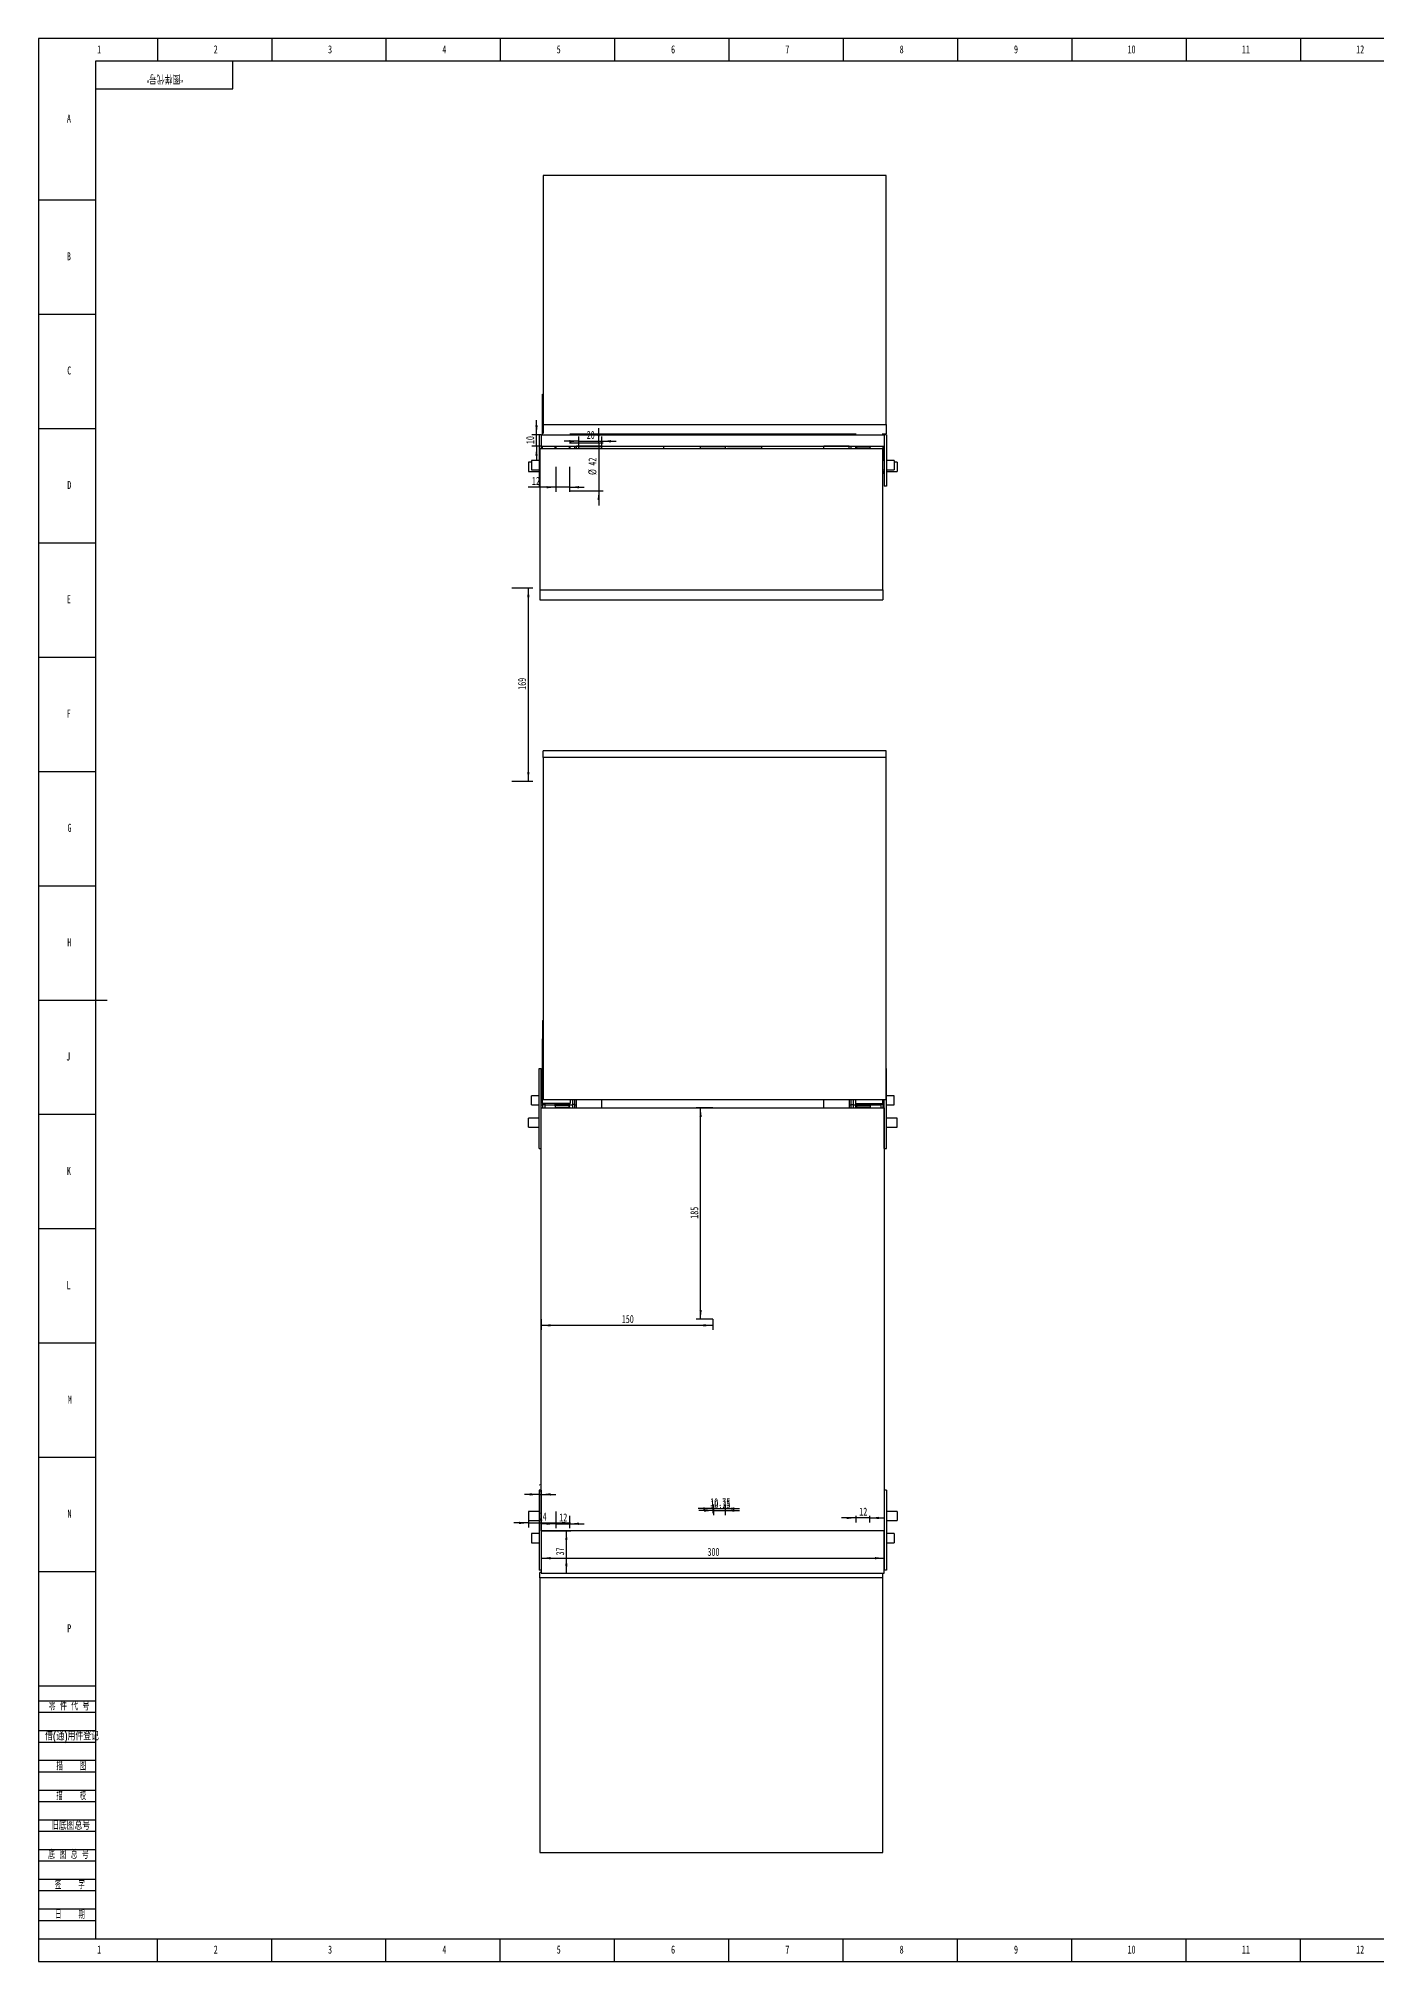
# Model space of a CAD drawing. Header units: millimetres. Extents: x 0 to 1189, y 0 to 841.
# Drawn here: x 0 to 585, y 0 to 841 of the extents above; entities that cross this region are included whole.
import ezdxf

# ---------------------------------------------------------------- set-up
doc = ezdxf.new("R2010")
doc.units = ezdxf.units.MM
for name, color, linetype in [('10', 7, 'Continuous'), ('5', 7, 'Continuous'), ('9', 7, 'Continuous'), ('SLD-0', 7, 'Continuous')]:
    doc.layers.add(name, color=color, linetype=linetype)
doc.styles.add('SLDTEXTSTYLE0', font='TXT', dxfattribs={"width": 0.7, "bigfont": 'bigfont'})
doc.styles.add('SLDTEXTSTYLE2', font='TXT', dxfattribs={"width": 0.614286, "bigfont": 'bigfont'})
doc.styles.add('SLDTEXTSTYLE4', font='TXT', dxfattribs={"width": 0.566667, "bigfont": 'bigfont'})
doc.styles.add('SLDTEXTSTYLE5', font='TXT', dxfattribs={"width": 0.7})
doc.dimstyles.new('SLDDIMSTYLE0', dxfattribs={"dimtxt": 3.5, "dimasz": 4.08, "dimexe": 0, "dimexo": 0.0625, "dimgap": 0.875, "dimtad": 2, "dimlfac": 2, "dimrnd": 1e-09, "dimzin": 12, "dimdsep": 46, "dimtxsty": 'SLDTEXTSTYLE5', "dimsah": 1, "dimcen": 0.09, "dimadec": 0, "dimazin": 3, "dimtfac": 1, "dimtmove": 0, "dimatfit": 0, "dimfxl": 0, "dimfrac": 2, "dimtolj": 1, "dimtzin": 12, "dimarcsym": 0})
doc.dimstyles.new('SLDDIMSTYLE1', dxfattribs={"dimtxt": 3.5, "dimasz": 4.08, "dimexe": 0, "dimexo": 0.0625, "dimgap": 0.875, "dimtad": 2, "dimlfac": 2, "dimrnd": 1e-09, "dimzin": 12, "dimdsep": 46, "dimtxsty": 'SLDTEXTSTYLE5', "dimsah": 1, "dimcen": 0.09, "dimadec": 0, "dimazin": 3, "dimtfac": 1, "dimtofl": 0, "dimtmove": 0, "dimatfit": 3, "dimfxl": 0, "dimfrac": 2, "dimtolj": 1, "dimtzin": 12, "dimarcsym": 0})

# ---------------------------------------------------------------- blocks, each defined once
blk = doc.blocks.new('_D')
at = {"layer": '10'}
for p, q in [((245.03, 664.17), (245.03, 670.52)), ((232.31, 664.17), (247.03, 664.17)), ((245.03, 664.17), (245.03, 643.17)), ((232.31, 643.17), (247.03, 643.17)), ((245.03, 643.17), (245.03, 636.82))]:
    blk.add_line(p, q, dxfattribs=at)
for points in [[(245.03, 664.17), (245.54, 668.25), (244.52, 668.25)], [(245.03, 643.17), (244.52, 639.09), (245.54, 639.09)]]:
    blk.add_solid(points, dxfattribs=at)
at = {"layer": '10', "char_height": 3.5, "attachment_point": 1, "rotation": 90, "style": 'SLDTEXTSTYLE5'}
for s, insert in [('42', (240.52, 654.19)), ('%%c', (240.52, 650.08))]:
    blk.add_mtext(s, dxfattribs=dict(at, insert=insert))
blk = doc.blocks.new('_D_1')
at = {"layer": '10'}
for p, q in [((226.31, 653.67), (226.31, 642.75)), ((232.31, 653.67), (232.31, 642.75)), ((226.31, 644.75), (214.25, 644.75)), ((232.31, 644.75), (226.31, 644.75)), ((232.31, 644.75), (238.66, 644.75))]:
    blk.add_line(p, q, dxfattribs=at)
for points in [[(226.31, 644.75), (222.23, 645.26), (222.23, 644.24)], [(232.31, 644.75), (236.39, 644.24), (236.39, 645.26)]]:
    blk.add_solid(points, dxfattribs=at)
at = {"layer": '10', "insert": (215.83, 649.26), "char_height": 3.5, "attachment_point": 1, "style": 'SLDTEXTSTYLE5'}
blk.add_mtext('12', dxfattribs=at)
blk = doc.blocks.new('_D_2')
at = {"layer": '10'}
for p, q in [((217.83, 667.67), (217.83, 674.02)), ((219.9, 667.67), (215.83, 667.67)), ((217.83, 662.67), (217.83, 667.67)), ((219.9, 662.67), (215.83, 662.67)), ((217.83, 662.67), (217.83, 656.32))]:
    blk.add_line(p, q, dxfattribs=at)
for points in [[(217.83, 667.67), (218.34, 671.75), (217.32, 671.75)], [(217.83, 662.67), (217.32, 658.59), (218.34, 658.59)]]:
    blk.add_solid(points, dxfattribs=at)
at = {"layer": '10', "insert": (213.32, 663.63), "char_height": 3.5, "attachment_point": 1, "rotation": 90, "style": 'SLDTEXTSTYLE5'}
blk.add_mtext('10', dxfattribs=at)
blk = doc.blocks.new('_D_3')
at = {"layer": '10'}
for p, q in [((236.33, 664.86), (229.98, 664.86)), ((236.33, 661.67), (236.33, 666.86)), ((236.33, 664.86), (246.33, 664.86)), ((246.33, 661.67), (246.33, 666.86)), ((246.33, 664.86), (252.68, 664.86))]:
    blk.add_line(p, q, dxfattribs=at)
for points in [[(236.33, 664.86), (232.25, 665.37), (232.25, 664.35)], [(246.33, 664.86), (250.41, 664.35), (250.41, 665.37)]]:
    blk.add_solid(points, dxfattribs=at)
at = {"layer": '10', "insert": (239.79, 669.37), "char_height": 3.5, "attachment_point": 1, "style": 'SLDTEXTSTYLE5'}
blk.add_mtext('20', dxfattribs=at)
blk = doc.blocks.new('_D_4')
at = {"layer": '10'}
for p, q in [((295.17, 197.21), (288.82, 197.21)), ((295.17, 199.88), (295.17, 195.21)), ((295.17, 197.21), (300.29, 197.21)), ((300.29, 199.88), (300.29, 195.21)), ((300.29, 197.21), (306.64, 197.21))]:
    blk.add_line(p, q, dxfattribs=at)
for points in [[(295.17, 197.21), (291.09, 197.72), (291.09, 196.71)], [(300.29, 197.21), (304.37, 196.71), (304.37, 197.72)]]:
    blk.add_solid(points, dxfattribs=at)
at = {"layer": '10', "insert": (293.89, 201.73), "char_height": 3.5, "attachment_point": 1, "style": 'SLDTEXTSTYLE5'}
blk.add_mtext('10.25', dxfattribs=at)
blk = doc.blocks.new('_D_5')
at = {"layer": '10'}
for p, q in [((357.52, 193.99), (351.17, 193.99)), ((357.52, 194.88), (357.52, 191.99)), ((363.52, 193.99), (357.52, 193.99)), ((363.52, 194.88), (363.52, 191.99)), ((363.52, 193.99), (369.87, 193.99))]:
    blk.add_line(p, q, dxfattribs=at)
for points in [[(357.52, 193.99), (353.44, 194.49), (353.44, 193.48)], [(363.52, 193.99), (367.6, 193.48), (367.6, 194.49)]]:
    blk.add_solid(points, dxfattribs=at)
at = {"layer": '10', "insert": (358.98, 198.5), "char_height": 3.5, "attachment_point": 1, "style": 'SLDTEXTSTYLE5'}
blk.add_mtext('12', dxfattribs=at)
blk = doc.blocks.new('_D_6')
at = {"layer": '10'}
for p, q in [((226.31, 194.88), (226.31, 189.45)), ((232.31, 194.88), (232.31, 189.45)), ((226.31, 191.45), (219.96, 191.45)), ((226.31, 191.45), (232.31, 191.45)), ((232.31, 191.45), (238.66, 191.45))]:
    blk.add_line(p, q, dxfattribs=at)
for points in [[(226.31, 191.45), (222.23, 191.95), (222.23, 190.94)], [(232.31, 191.45), (236.39, 190.94), (236.39, 191.95)]]:
    blk.add_solid(points, dxfattribs=at)
at = {"layer": '10', "insert": (227.78, 195.96), "char_height": 3.5, "attachment_point": 1, "style": 'SLDTEXTSTYLE5'}
blk.add_mtext('12', dxfattribs=at)
blk = doc.blocks.new('_D_7')
at = {"layer": '10'}
for p, q in [((214.31, 196.88), (214.31, 189.81)), ((226.31, 196.88), (226.31, 189.81)), ((214.31, 191.81), (207.96, 191.81)), ((214.31, 191.81), (226.31, 191.81)), ((226.31, 191.81), (232.66, 191.81))]:
    blk.add_line(p, q, dxfattribs=at)
for points in [[(214.31, 191.81), (210.23, 192.32), (210.23, 191.31)], [(226.31, 191.81), (230.39, 191.31), (230.39, 192.32)]]:
    blk.add_solid(points, dxfattribs=at)
at = {"layer": '10', "insert": (218.78, 196.33), "char_height": 3.5, "attachment_point": 1, "style": 'SLDTEXTSTYLE5'}
blk.add_mtext('24', dxfattribs=at)
blk = doc.blocks.new('_D_8')
at = {"layer": '10'}
for p, q in [((218.93, 204.29), (212.58, 204.29)), ((218.93, 206.17), (218.93, 202.29)), ((218.93, 204.29), (219.93, 204.29)), ((219.93, 206.17), (219.93, 202.29)), ((219.93, 204.29), (226.28, 204.29))]:
    blk.add_line(p, q, dxfattribs=at)
for points in [[(218.93, 204.29), (214.85, 204.8), (214.85, 203.78)], [(219.93, 204.29), (224.01, 203.78), (224.01, 204.8)]]:
    blk.add_solid(points, dxfattribs=at)
at = {"layer": '10', "insert": (218.66, 208.8), "char_height": 3.5, "attachment_point": 1, "style": 'SLDTEXTSTYLE5'}
blk.add_mtext('2', dxfattribs=at)
blk = doc.blocks.new('_D_9')
at = {"layer": '10'}
for p, q in [((219.9, 188.38), (232.89, 188.38)), ((230.89, 169.88), (230.89, 188.38)), ((219.9, 169.88), (232.89, 169.88))]:
    blk.add_line(p, q, dxfattribs=at)
for points in [[(230.89, 188.38), (230.39, 184.3), (231.4, 184.3)], [(230.89, 169.88), (231.4, 173.96), (230.39, 173.96)]]:
    blk.add_solid(points, dxfattribs=at)
at = {"layer": '10', "insert": (226.38, 177.6), "char_height": 3.5, "attachment_point": 1, "rotation": 90, "style": 'SLDTEXTSTYLE5'}
blk.add_mtext('37', dxfattribs=at)
blk = doc.blocks.new('_D_10')
at = {"layer": '10'}
for p, q in [((219.9, 188.38), (219.9, 174.39)), ((369.9, 188.38), (369.9, 174.39)), ((219.9, 176.39), (369.9, 176.39))]:
    blk.add_line(p, q, dxfattribs=at)
for points in [[(219.9, 176.39), (223.98, 175.89), (223.98, 176.9)], [(369.9, 176.39), (365.82, 176.9), (365.82, 175.89)]]:
    blk.add_solid(points, dxfattribs=at)
at = {"layer": '10', "insert": (292.6, 180.91), "char_height": 3.5, "attachment_point": 1, "style": 'SLDTEXTSTYLE5'}
blk.add_mtext('300', dxfattribs=at)
blk = doc.blocks.new('_D_11')
at = {"layer": '10'}
for p, q in [((207.09, 600.7), (216.25, 600.7)), ((214.25, 600.7), (214.25, 516.2)), ((207.09, 516.2), (216.25, 516.2))]:
    blk.add_line(p, q, dxfattribs=at)
for points in [[(214.25, 600.7), (213.75, 596.62), (214.76, 596.62)], [(214.25, 516.2), (214.76, 520.28), (213.75, 520.28)]]:
    blk.add_solid(points, dxfattribs=at)
at = {"layer": '10', "insert": (209.74, 556.15), "char_height": 3.5, "attachment_point": 1, "rotation": 90, "style": 'SLDTEXTSTYLE5'}
blk.add_mtext('169', dxfattribs=at)
blk = doc.blocks.new('_D_12')
at = {"layer": '10'}
for p, q in [((219.93, 280.88), (219.93, 276.21)), ((294.93, 278.21), (219.93, 278.21)), ((294.93, 280.88), (294.93, 276.21))]:
    blk.add_line(p, q, dxfattribs=at)
for points in [[(219.93, 278.21), (224.01, 277.71), (224.01, 278.72)], [(294.93, 278.21), (290.85, 278.72), (290.85, 277.71)]]:
    blk.add_solid(points, dxfattribs=at)
at = {"layer": '10', "insert": (255.13, 282.73), "char_height": 3.5, "attachment_point": 1, "style": 'SLDTEXTSTYLE5'}
blk.add_mtext('150', dxfattribs=at)
blk = doc.blocks.new('_D_13')
at = {"layer": '10'}
for p, q in [((294.93, 373.38), (287.6, 373.38)), ((289.6, 280.88), (289.6, 373.38)), ((294.93, 280.88), (287.6, 280.88))]:
    blk.add_line(p, q, dxfattribs=at)
for points in [[(289.6, 373.38), (289.09, 369.3), (290.11, 369.3)], [(289.6, 280.88), (290.11, 284.96), (289.09, 284.96)]]:
    blk.add_solid(points, dxfattribs=at)
at = {"layer": '10', "insert": (285.09, 324.83), "char_height": 3.5, "attachment_point": 1, "rotation": 90, "style": 'SLDTEXTSTYLE5'}
blk.add_mtext('185', dxfattribs=at)
blk = doc.blocks.new('_D_14')
at = {"layer": '10'}
for p, q in [((294.92, 198.11), (288.57, 198.11)), ((294.92, 199.88), (294.92, 196.11)), ((294.92, 198.11), (300.29, 198.11)), ((300.29, 199.88), (300.29, 196.11)), ((300.29, 198.11), (306.64, 198.11))]:
    blk.add_line(p, q, dxfattribs=at)
for points in [[(294.92, 198.11), (290.84, 198.62), (290.84, 197.61)], [(300.29, 198.11), (304.37, 197.61), (304.37, 198.62)]]:
    blk.add_solid(points, dxfattribs=at)
at = {"layer": '10', "insert": (293.77, 202.63), "char_height": 3.5, "attachment_point": 1, "style": 'SLDTEXTSTYLE5'}
blk.add_mtext('10.75', dxfattribs=at)

msp = doc.modelspace()

# ---------------------------------------------------------------- linework, layer by layer
at = {"color": 7, "linetype": 'Continuous', "lineweight": 25}
for p, q in [((370.7159, 781.0448), (220.7159, 781.0448)), ((220.7159, 781.0448), (220.7159, 672.1886)), ((370.7159, 672.1886), (370.7159, 781.0448)), ((220.4995, 667.67), (220.4995, 685.4156)), ((220.4995, 685.4156), (220.7159, 685.4156)), ((219.902, 667.67), (218.9315, 667.67)), ((218.9315, 667.67), (218.9315, 645.17)), ((219.902, 667.67), (219.902, 662.67)), ((219.902, 667.67), (369.902, 667.67)), ((220.7159, 672.1886), (220.7159, 668.184)), ((220.7159, 672.1886), (370.7159, 672.1886)), ((232.4995, 668.184), (232.4995, 667.67)), ((232.4995, 668.1458), (357.3635, 668.1458)), ((234.4995, 668.1458), (234.4995, 667.67)), ((355.3635, 668.1458), (355.3635, 667.67)), ((357.3635, 668.184), (357.3635, 667.67)), ((369.3635, 667.67), (369.3635, 668.184)), ((369.3635, 668.1458), (370.7159, 668.1458)), ((369.902, 667.67), (369.902, 662.67)), ((370.902, 667.67), (369.902, 667.67)), ((370.7159, 672.1886), (370.7159, 668.1458)), ((370.902, 667.67), (370.902, 645.17)), ((218.9315, 656.4), (215.6599, 656.4)), ((215.6599, 656.4), (215.6599, 652.4)), ((369.3169, 661.4899), (219.3169, 661.4899)), ((219.3169, 661.4899), (219.3169, 599.8776)), ((219.902, 662.67), (369.902, 662.67)), ((219.9315, 662.67), (219.9315, 661.4899)), ((220.4995, 661.4899), (220.4995, 662.67)), ((226.0547, 661.942), (226.0547, 662.67)), ((226.0547, 661.942), (226.3137, 661.942)), ((226.0547, 661.7244), (226.0547, 661.942)), ((226.3137, 661.7244), (226.0547, 661.7244)), ((226.0547, 661.4899), (226.0547, 661.7244)), ((226.3137, 662.7022), (226.3137, 662.5412)), ((232.3137, 662.5412), (226.3137, 662.5412)), ((226.3137, 662.5412), (226.3137, 661.6796)), ((226.3137, 661.7534), (232.3137, 661.7534)), ((226.3137, 661.7534), (226.3137, 661.5533)), ((232.3137, 661.5533), (226.3137, 661.5533)), ((232.3137, 662.7022), (232.3137, 662.5412)), ((232.3137, 661.7534), (232.3137, 662.5412)), ((232.3137, 661.7534), (232.3137, 661.5533)), ((232.4995, 661.4899), (232.4995, 662.67)), ((234.4995, 662.67), (234.4995, 661.4899)), ((235.3261, 661.4899), (235.3261, 662.67)), ((246.3261, 662.67), (235.3261, 662.67)), ((246.3261, 661.67), (236.3261, 661.67)), ((236.3261, 661.4899), (236.3261, 661.67)), ((246.3261, 662.67), (246.3261, 661.67)), ((273.5418, 661.67), (273.5418, 662.67)), ((273.5418, 661.67), (288.5418, 661.67)), ((288.5418, 661.4899), (288.5418, 661.67)), ((289.5418, 661.4899), (289.5418, 662.67)), ((289.5418, 661.4899), (289.5418, 661.67)), ((300.2918, 661.67), (289.5418, 661.67)), ((300.2918, 662.67), (300.2918, 661.4899)), ((300.2918, 661.4899), (300.2918, 661.67)), ((316.2918, 661.67), (301.2918, 661.67)), ((301.2918, 661.67), (301.2918, 661.4899)), ((316.2918, 662.67), (316.2918, 661.67)), ((354.537, 662.67), (343.537, 662.67)), ((343.537, 661.67), (343.537, 662.67)), ((343.537, 661.67), (353.537, 661.67)), ((353.537, 661.4899), (353.537, 661.67)), ((354.537, 661.4899), (354.537, 662.67)), ((355.3635, 662.67), (355.3635, 661.4899)), ((357.3635, 662.67), (357.3635, 661.4899)), ((357.5198, 662.5412), (357.5198, 662.6524)), ((357.8084, 662.5412), (357.5198, 662.5412)), ((357.5198, 661.7534), (357.5198, 662.5412)), ((357.5198, 661.7534), (357.8084, 661.7534)), ((357.5198, 661.5533), (357.5198, 661.7534)), ((357.8084, 661.5533), (357.5198, 661.5533)), ((357.8084, 662.6524), (357.8084, 661.942)), ((357.8084, 661.9234), (363.8084, 661.9234)), ((357.8084, 661.9234), (357.8084, 661.7052)), ((363.8084, 661.7052), (357.8084, 661.7052)), ((357.8084, 661.7052), (357.8084, 661.5533)), ((363.8084, 661.942), (363.8084, 662.67)), ((363.8084, 661.9234), (363.8084, 661.7052)), ((363.8084, 661.4899), (363.8084, 661.7052)), ((369.3169, 599.8776), (369.3169, 661.4899)), ((369.3169, 660.7784), (369.3635, 660.7784)), ((369.902, 656.4), (369.3169, 656.4)), ((369.3635, 662.67), (369.3635, 660.7784)), ((369.3635, 660.7784), (369.3635, 658.2777)), ((369.3635, 658.2777), (369.3635, 656.4)), ((369.902, 662.67), (369.902, 645.17)), ((374.2032, 656.4), (370.902, 656.4)), ((374.2032, 656.4), (374.2032, 652.4)), ((215.6599, 655.67), (214.3137, 655.67)), ((214.3137, 655.67), (214.3137, 651.67)), ((214.3137, 651.67), (218.9315, 651.67)), ((215.6599, 652.4), (218.9315, 652.4)), ((369.3169, 652.4), (369.902, 652.4)), ((369.3169, 651.67), (369.902, 651.67)), ((369.3169, 650.5913), (369.3635, 650.5913)), ((369.3635, 651.67), (369.3635, 650.5913)), ((370.902, 652.4), (374.2032, 652.4)), ((370.902, 651.67), (375.5198, 651.67)), ((375.5198, 655.67), (374.2032, 655.67)), ((375.5198, 655.67), (375.5198, 651.67)), ((219.3169, 645.17), (218.9315, 645.17)), ((370.902, 645.17), (369.902, 645.17)), ((219.3169, 599.8776), (219.3169, 595.4287)), ((219.3169, 599.8776), (369.3169, 599.8776)), ((369.3169, 599.8776), (369.3169, 595.4287)), ((219.3169, 595.4287), (369.3169, 595.4287)), ((220.7159, 526.5195), (220.7159, 529.4616)), ((370.7159, 529.4616), (220.7159, 529.4616)), ((370.7159, 526.5195), (220.7159, 526.5195)), ((220.7159, 526.5195), (220.7159, 376.9357)), ((370.7159, 526.5195), (370.7159, 529.4616)), ((370.7159, 376.9357), (370.7159, 526.5195)), ((220.4995, 411.4723), (220.4995, 406.4708)), ((220.4995, 411.4723), (220.7159, 411.4723)), ((220.4995, 406.4708), (220.4995, 403.5287)), ((220.4995, 406.4708), (220.7159, 406.4708)), ((220.4995, 375.2291), (220.4995, 403.5287)), ((220.4995, 403.5287), (220.7159, 403.5287)), ((218.9315, 355.5857), (218.9315, 390.5857)), ((218.9315, 390.5857), (219.9315, 390.5857)), ((219.9315, 355.5857), (219.9315, 390.5857)), ((370.7159, 390.5857), (370.902, 390.5857)), ((370.902, 355.5857), (370.902, 390.5857)), ((218.9315, 378.6291), (215.6599, 378.6291)), ((218.9315, 378.6291), (215.6599, 378.6291)), ((215.6599, 374.6291), (215.6599, 378.6291)), ((220.4995, 378.6291), (219.9315, 378.6291)), ((220.4995, 378.6291), (219.9315, 378.6291)), ((374.2032, 378.6291), (370.902, 378.6291)), ((374.2032, 374.6291), (374.2032, 378.6291)), ((215.6599, 374.6291), (218.9315, 374.6291)), ((215.6599, 374.6291), (218.9315, 374.6291)), ((219.9315, 374.6291), (220.4995, 374.6291)), ((219.9315, 374.6291), (220.4995, 374.6291)), ((219.9315, 373.3791), (369.9315, 373.3791)), ((219.9315, 188.3791), (219.9315, 373.3791)), ((232.4995, 375.2291), (220.4995, 375.2291)), ((220.4995, 375.2291), (220.4995, 374.7347)), ((220.4995, 374.7347), (221.4995, 374.7347)), ((220.4995, 374.7347), (220.4995, 373.3791)), ((220.7159, 376.9357), (370.7159, 376.9357)), ((221.4995, 375.2291), (221.4995, 374.7347)), ((221.4995, 374.7347), (221.4995, 373.3791)), ((221.4995, 374.6291), (226.0547, 374.6291)), ((221.4995, 374.6291), (226.0547, 374.6291)), ((225.9489, 375.2291), (225.9489, 374.6291)), ((225.9489, 374.6291), (226.0547, 374.6291)), ((226.0547, 375.2291), (226.0547, 375.1521)), ((226.0547, 375.1521), (232.0547, 375.1521)), ((226.0547, 374.8477), (226.0547, 375.1521)), ((232.0547, 374.8477), (226.0547, 374.8477)), ((226.0547, 374.6711), (226.0547, 374.8477)), ((232.0547, 374.6711), (226.0547, 374.6711)), ((226.0547, 374.2347), (226.0547, 374.6711)), ((232.0547, 374.2347), (226.0547, 374.2347)), ((226.0547, 374.2347), (226.0547, 373.5441)), ((226.0547, 373.5441), (232.0547, 373.5441)), ((226.0547, 373.3791), (226.0547, 373.5441)), ((232.0547, 375.1521), (232.0547, 375.2291)), ((232.0547, 374.8477), (232.0547, 375.1521)), ((232.0547, 374.9625), (232.3137, 374.9625)), ((232.0547, 374.6711), (232.0547, 374.8477)), ((232.3137, 374.7624), (232.0547, 374.7624)), ((232.0547, 374.2347), (232.0547, 374.6711)), ((232.0547, 373.5441), (232.0547, 374.2347)), ((232.0547, 373.8147), (232.3137, 373.8147)), ((232.3137, 373.5804), (232.0547, 373.5804)), ((232.0547, 373.3791), (232.0547, 373.5441)), ((232.3137, 374.9625), (232.3137, 375.2291)), ((232.3137, 374.9625), (232.3137, 374.7624)), ((232.3137, 373.8147), (232.3137, 374.7624)), ((232.3137, 374.6291), (233.4995, 374.6291)), ((232.3137, 373.8147), (232.3137, 373.5804)), ((232.3137, 373.3473), (232.3137, 373.5804)), ((232.4995, 376.9357), (232.4995, 375.2291)), ((233.4995, 376.9357), (233.4995, 374.7347)), ((234.4995, 374.7347), (233.4995, 374.7347)), ((233.4995, 374.7347), (233.4995, 373.3791)), ((234.4995, 376.9357), (234.4995, 374.7347)), ((234.4995, 374.7347), (234.4995, 373.3791)), ((234.4995, 374.6291), (235.3261, 374.6291)), ((235.3261, 373.3791), (235.3261, 376.9357)), ((246.3261, 376.9357), (246.3261, 373.3791)), ((343.537, 373.3791), (343.537, 376.9357)), ((354.537, 376.9357), (354.537, 373.3791)), ((354.537, 374.6291), (355.3635, 374.6291)), ((355.3635, 376.9357), (355.3635, 374.7347)), ((355.3635, 374.7347), (356.3635, 374.7347)), ((355.3635, 374.7347), (355.3635, 373.3791)), ((356.3635, 376.9357), (356.3635, 374.7347)), ((356.3635, 374.7347), (356.3635, 373.3791)), ((356.3635, 374.6291), (357.5198, 374.6291)), ((357.3635, 376.9357), (357.3635, 375.2291)), ((357.3635, 375.2291), (369.3635, 375.2291)), ((357.5198, 374.9625), (357.5198, 375.2291)), ((357.5198, 374.9625), (357.8084, 374.9625)), ((357.5198, 374.7624), (357.5198, 374.9625)), ((357.8084, 374.7624), (357.5198, 374.7624)), ((357.5198, 373.8147), (357.5198, 374.7624)), ((357.5198, 373.8147), (357.8084, 373.8147)), ((357.5198, 373.5804), (357.5198, 373.8147)), ((357.8084, 373.5804), (357.5198, 373.5804)), ((357.5198, 373.3473), (357.5198, 373.5804)), ((357.8084, 375.2291), (357.8084, 375.1521)), ((357.8084, 375.1521), (363.8084, 375.1521)), ((357.8084, 375.1521), (357.8084, 374.8477)), ((363.8084, 374.8477), (357.8084, 374.8477)), ((357.8084, 374.8477), (357.8084, 374.6711)), ((357.8084, 374.6711), (363.8084, 374.6711)), ((357.8084, 374.6711), (357.8084, 374.2347)), ((357.8084, 374.2347), (363.8084, 374.2347)), ((357.8084, 374.2347), (357.8084, 373.5441)), ((357.8084, 373.5441), (363.8084, 373.5441)), ((357.8084, 373.5441), (357.8084, 373.3791)), ((363.8084, 375.2291), (363.8084, 375.1521)), ((363.8084, 375.1521), (363.8084, 374.8477)), ((363.8084, 374.6711), (363.8084, 374.8477)), ((363.8084, 374.6711), (363.8084, 374.2347)), ((363.8084, 374.6291), (368.3635, 374.6291)), ((363.8084, 374.6291), (363.9142, 374.6291)), ((363.8084, 374.2347), (363.8084, 373.5441)), ((363.8084, 373.5441), (363.8084, 373.3791)), ((363.9142, 375.2291), (363.9142, 374.6291)), ((368.3635, 375.2291), (368.3635, 374.7347)), ((369.3635, 374.7347), (368.3635, 374.7347)), ((368.3635, 374.7347), (368.3635, 373.3791)), ((369.3635, 375.2291), (369.3635, 376.9357)), ((369.3635, 375.2291), (369.3635, 374.7347)), ((369.3635, 374.7347), (369.3635, 373.3791)), ((369.3635, 374.6291), (369.902, 374.6291)), ((369.902, 355.5857), (369.902, 376.9357)), ((369.9315, 373.3791), (369.9315, 188.3791)), ((370.902, 374.6291), (374.2032, 374.6291)), ((218.9315, 368.8791), (214.3137, 368.8791)), ((214.3137, 364.8791), (214.3137, 368.8791)), ((214.3137, 364.8791), (218.9315, 364.8791)), ((375.5198, 368.8791), (370.902, 368.8791)), ((370.902, 364.8791), (375.5198, 364.8791)), ((375.5198, 364.8791), (375.5198, 368.8791)), ((218.9315, 355.5857), (219.9315, 355.5857)), ((369.902, 355.5857), (370.902, 355.5857)), ((219.9315, 206.1724), (218.9315, 206.1724)), ((218.9315, 206.1724), (218.9315, 171.1724)), ((219.9315, 206.1724), (219.9315, 171.1724)), ((370.902, 206.1724), (369.902, 206.1724)), ((369.902, 206.1724), (369.902, 171.1724)), ((370.902, 206.1724), (370.902, 171.1724)), ((218.9315, 196.8791), (214.3137, 196.8791)), ((214.3137, 196.8791), (214.3137, 192.8791)), ((375.5198, 196.8791), (370.902, 196.8791)), ((375.5198, 196.8791), (375.5198, 192.8791)), ((214.3137, 192.8791), (218.9315, 192.8791)), ((218.9315, 187.1291), (215.6599, 187.1291)), ((215.6599, 187.1291), (215.6599, 183.1291)), ((219.902, 188.3791), (219.902, 169.8791)), ((369.902, 188.3791), (219.902, 188.3791)), ((369.9315, 188.3791), (219.9315, 188.3791)), ((369.902, 169.8791), (369.902, 188.3791)), ((370.902, 192.8791), (375.5198, 192.8791)), ((374.2032, 187.1291), (370.902, 187.1291)), ((374.2032, 187.1291), (374.2032, 183.1291)), ((215.6599, 183.1291), (218.9315, 183.1291)), ((370.902, 183.1291), (374.2032, 183.1291)), ((219.9315, 171.1724), (218.9315, 171.1724)), ((219.3169, 167.8071), (219.3169, 170.089)), ((219.902, 170.089), (219.3169, 170.089)), ((219.902, 169.8791), (369.902, 169.8791)), ((369.3169, 167.8071), (369.3169, 169.8791)), ((370.902, 171.1724), (369.902, 171.1724)), ((369.3169, 167.8071), (219.3169, 167.8071)), ((219.3169, 167.8071), (219.3169, 47.6866)), ((369.3169, 47.6866), (369.3169, 167.8071)), ((219.3169, 47.6866), (369.3169, 47.6866))]:
    msp.add_line(p, q, dxfattribs=at)
at = {"color": 8, "linetype": 'Continuous', "lineweight": 25}
msp.add_line((369.3635, 658.2777), (369.3169, 658.2777), dxfattribs=at)
at = {"layer": '5', "color": 7}
for p, q in [((1189, 841), (0, 841)), ((0, 841), (0, 0)), ((0, 114), (25, 114)), ((0, 109), (25, 109)), ((0, 101), (25, 101)), ((0, 96), (25, 96)), ((0, 88), (25, 88)), ((0, 83), (25, 83)), ((0, 75), (25, 75)), ((0, 70), (25, 70)), ((0, 62), (25, 62)), ((0, 57), (25, 57)), ((0, 49), (25, 49)), ((0, 44), (25, 44)), ((0, 36), (25, 36)), ((0, 31), (25, 31)), ((0, 23), (25, 23)), ((0, 18), (25, 18)), ((0, 0), (1189, 0))]:
    msp.add_line(p, q, dxfattribs=at)
at = {"layer": '5'}
for p, q in [((52, 841), (52, 831.0501)), ((102, 841), (102, 831.0501)), ((152, 841), (152, 831.0501)), ((202, 841), (202, 831.0501)), ((252, 841), (252, 831.0501)), ((302, 841), (302, 831.0501)), ((352, 841), (352, 831.0501)), ((402, 841), (402, 831.0501)), ((452, 841), (452, 831.0501)), ((502, 841), (502, 831.0501)), ((552, 841), (552, 831.0501)), ((0, 770.5), (25, 770.5)), ((0, 720.5), (25, 720.5)), ((0, 670.5), (25, 670.5)), ((0, 620.5), (25, 620.5)), ((0, 570.5), (25, 570.5)), ((0, 520.5), (25, 520.5)), ((0, 470.5), (25, 470.5)), ((0, 370.5), (25, 370.5)), ((0, 320.5), (25, 320.5)), ((0, 270.5), (25, 270.5)), ((0, 220.5), (25, 220.5)), ((0, 170.5), (25, 170.5)), ((0, 120.5), (25, 120.5)), ((52, 0), (52, 10)), ((102, 0), (102, 10)), ((152, 0), (152, 10)), ((202, 0), (202, 10)), ((252, 0), (252, 10)), ((302, 0), (302, 10)), ((352, 0), (352, 10)), ((402, 0), (402, 10)), ((452, 0), (452, 10)), ((502, 0), (502, 10)), ((552, 0), (552, 10))]:
    msp.add_line(p, q, dxfattribs=at)
at = {"layer": '5', "color": 7, "lineweight": 25}
for p, q in [((1179, 831.0501), (25, 831.0501)), ((25, 831.0501), (25, 10)), ((85, 819), (85, 831)), ((25, 819), (85, 819)), ((0, 10), (1179, 10))]:
    msp.add_line(p, q, dxfattribs=at)
at = {"layer": '5', "lineweight": 25}
msp.add_line((0, 420.5), (30, 420.5), dxfattribs=at)

# ---------------------------------------------------------------- texts
at = {"layer": '10', "char_height": 3.5, "attachment_point": 2, "style": 'SLDTEXTSTYLE5'}
for s, insert in [('1', (26.5444, 837.9875)), ('2', (77.5444, 837.9875)), ('3', (127.5444, 837.9875)), ('4', (177.5444, 837.9875)), ('5', (227.5444, 837.9875)), ('6', (277.5469, 837.9875)), ('7', (327.5469, 837.9875)), ('8', (377.5469, 837.9875)), ('9', (427.5469, 837.9875)), ('10', (478.0889, 837.9875)), ('11', (528.0889, 837.9875)), ('12', (578.0889, 837.9875)), ('A', (13.3203, 807.7375)), ('B', (13.3203, 747.4875)), ('C', (13.4819, 697.5413)), ('D', (13.4844, 647.4875)), ('E', (13.3179, 597.5413)), ('F', (13.279, 547.4875)), ('G', (13.5938, 497.5413)), ('H', (13.4844, 447.4875)), ('J', (13.0153, 397.5413)), ('K', (13.3203, 347.4875)), ('L', (13.1806, 297.5413)), ('M', (13.7068, 247.4875)), ('N', (13.6035, 197.5413)), ('P', (13.4443, 147.4875)), ('1', (26.5444, 6.9875)), ('2', (77.5444, 6.9875)), ('3', (127.5444, 6.9875)), ('4', (177.5444, 6.9875)), ('5', (227.5444, 6.9875)), ('6', (277.5469, 6.9875)), ('7', (327.5469, 6.9875)), ('8', (377.5469, 6.9875)), ('9', (427.5469, 6.9875)), ('10', (478.0889, 6.9875)), ('11', (528.0889, 6.9875)), ('12', (578.0889, 6.9875))]:
    msp.add_mtext(s, dxfattribs=dict(at, insert=insert))
at = {"layer": '9', "color": 7, "char_height": 3.5}
for s, insert, attachment_point, style in [('\\M+197EB \\M+18C8F \\M+191E3 \\M+18D86', (4.4822, 113.3599), 1, 'SLDTEXTSTYLE2'), ('\\M+18ED8(\\M+192CA)\\M+19770\\M+18C8F\\M+1936F记', (2.9328, 100.2756), 1, 'SLDTEXTSTYLE0'), ('\\M+19560    图', (14.3518, 87.176), 2, 'SLDTEXTSTYLE4'), ('\\M+19560    \\M+18D5A', (14.3193, 74.1365), 2, 'SLDTEXTSTYLE4'), ('\\M+18B8C\\M+192EA图总\\M+18D86', (5.4591, 61.2006), 1, 'SLDTEXTSTYLE0'), ('\\M+192EA 图 总 \\M+18D86', (4.2122, 48.4331), 1, 'SLDTEXTSTYLE2'), ('签    \\M+18E9A', (13.7057, 35.1926), 2, 'SLDTEXTSTYLE4'), ('\\M+193FA    \\M+18AFA', (13.7828, 22.2333), 2, 'SLDTEXTSTYLE4')]:
    msp.add_mtext(s, dxfattribs=dict(at, insert=insert, attachment_point=attachment_point, style=style))
at = {"layer": 'SLD-0', "insert": (55.2105, 821.7376), "char_height": 3.5, "attachment_point": 2, "rotation": 180, "style": 'SLDTEXTSTYLE0'}
msp.add_mtext('\\M+18167图样\\M+191E3\\M+18D86\\M+18168', dxfattribs=at)

# ---------------------------------------------------------------- dimensions: what is measured, and where the dimension line sits
at = {"layer": '10'}
for base, p1, p2, angle, dimstyle, picture, middle in [((215.6632, 667.67), (219.902, 662.67), (219.902, 667.67), 90, 'SLDDIMSTYLE0', '_D_2', (215.6632, 665.17)), ((212.0882, 516.1992), (207.0882, 600.6992), (207.0882, 516.1992), 90, 'SLDDIMSTYLE1', '_D_11', (212.0882, 558.4492)), ((287.4315, 373.3791), (294.9315, 280.8791), (294.9315, 373.3791), 90, 'SLDDIMSTYLE1', '_D_13', (287.4315, 327.1291)), ((226.3137, 193.9805), (214.3137, 196.8791), (226.3137, 196.8791), 0, 'SLDDIMSTYLE0', '_D_7', (220.3137, 193.9805)), ((228.7277, 188.3791), (219.902, 169.8791), (219.902, 188.3791), 90, 'SLDDIMSTYLE0', '_D_9', (228.7277, 179.1291))]:
    dim = msp.add_linear_dim(base=base, p1=p1, p2=p2, angle=angle, dimstyle=dimstyle, dxfattribs=at)
    dim.commit()
    dim.dimension.update_dxf_attribs({"geometry": picture, "text_midpoint": middle, "dimtype": 160})
for base, p1, p2, dimstyle, picture, middle in [((246.3261, 667.0261), (236.3261, 661.67), (246.3261, 661.67), 'SLDDIMSTYLE0', '_D_3', (241.3261, 667.0261)), ((226.3137, 646.9133), (232.3137, 653.67), (226.3137, 653.67), 'SLDDIMSTYLE0', '_D_1', (217.3684, 646.9133)), ((219.9315, 280.3791), (294.9315, 280.8791), (219.9315, 280.8791), 'SLDDIMSTYLE1', '_D_12', (257.4315, 280.3791)), ((219.9315, 206.4557), (218.9315, 206.1724), (219.9315, 206.1724), 'SLDDIMSTYLE0', '_D_8', (219.4315, 206.4557)), ((300.2918, 200.2791), (294.9168, 199.8791), (300.2918, 199.8791), 'SLDDIMSTYLE0', '_D_14', (297.6043, 200.2791)), ((232.3137, 193.6091), (226.3137, 194.8791), (232.3137, 194.8791), 'SLDDIMSTYLE0', '_D_6', (229.3137, 193.6091)), ((300.2918, 199.3791), (295.1668, 199.8791), (300.2918, 199.8791), 'SLDDIMSTYLE0', '_D_4', (297.7293, 199.3791)), ((357.5198, 196.1491), (363.5198, 194.8791), (357.5198, 194.8791), 'SLDDIMSTYLE0', '_D_5', (360.5198, 196.1491)), ((369.902, 178.5589), (219.902, 188.3791), (369.902, 188.3791), 'SLDDIMSTYLE1', '_D_10', (294.902, 178.5589))]:
    dim = msp.add_linear_dim(base=base, p1=p1, p2=p2, dimstyle=dimstyle, dxfattribs=at)
    dim.commit()
    dim.dimension.update_dxf_attribs({"geometry": picture, "text_midpoint": middle, "dimtype": 160})
dim = msp.add_linear_dim(base=(245.0314, 643.17), p1=(232.3137, 664.17), p2=(232.3137, 643.17), angle=90, text='%%c<>', dimstyle='SLDDIMSTYLE0', dxfattribs=at)
dim.commit()
dim.dimension.update_dxf_attribs({"geometry": '_D', "text_midpoint": (245.0314, 653.67), "dimtype": 160})

doc.saveas('drawing.dxf')
